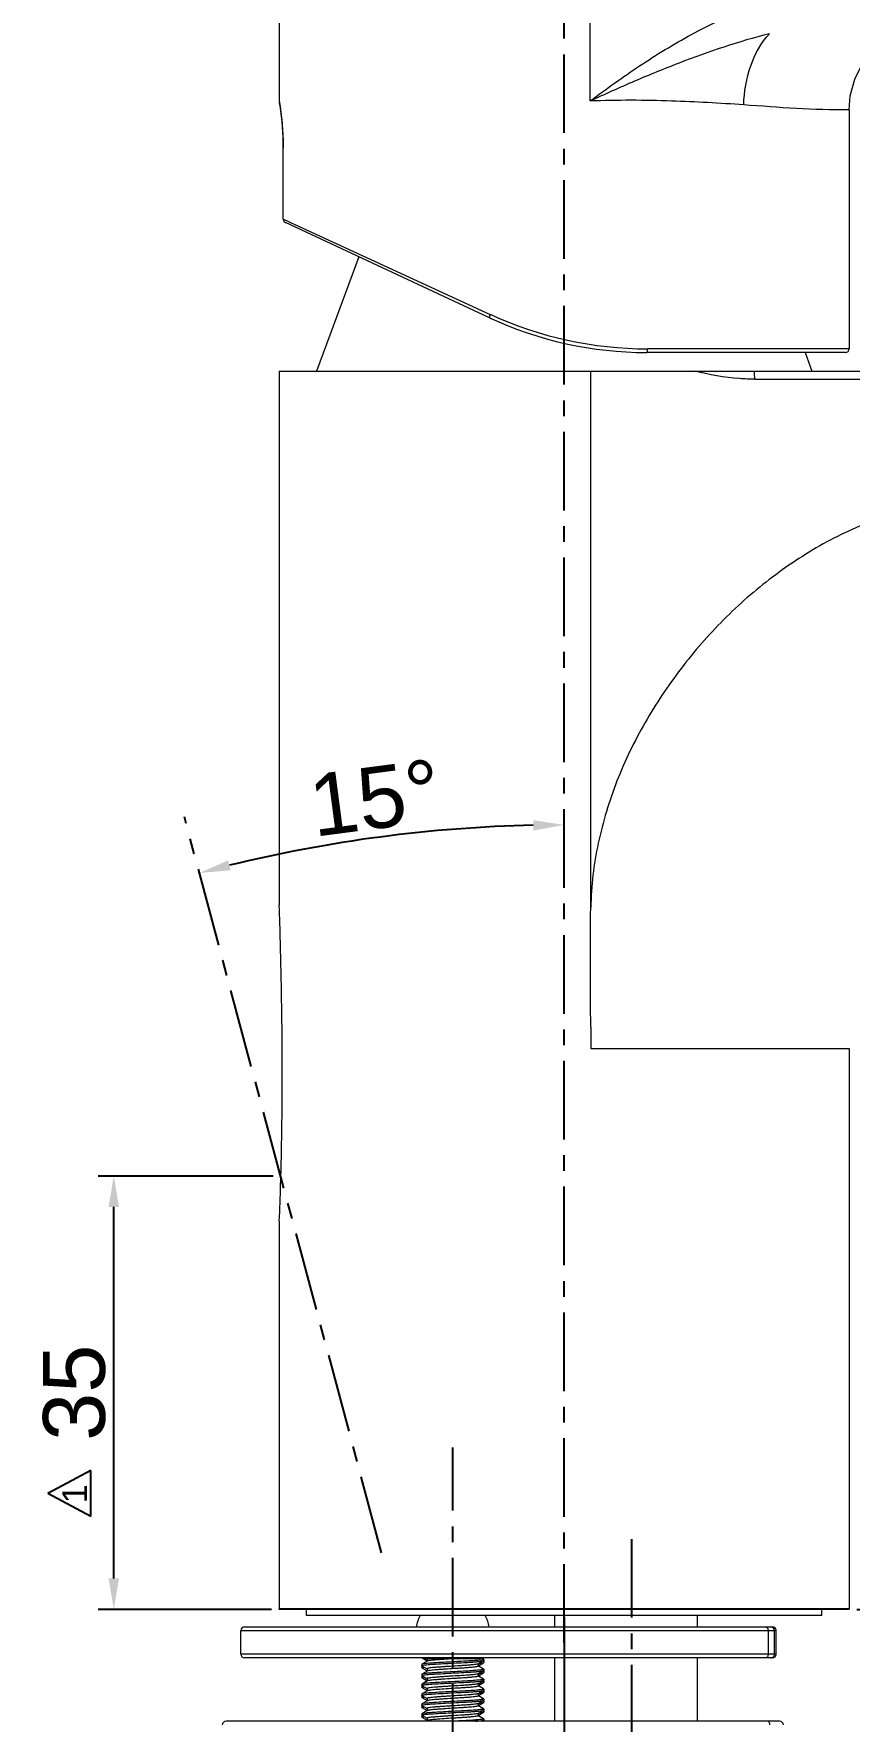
# Model space of a CAD drawing. Header units: millimetres. Extents: x 1334 to 1928, y -1757 to -1337.
# Drawn here: x 1426.1 to 1491.9, y -1619.2 to -1482.9 of the extents above; entities that cross this region are included whole.
import ezdxf

# ---------------------------------------------------------------- set-up
doc = ezdxf.new("R2010")
doc.units = ezdxf.units.MM
doc.header["$LTSCALE"] = 0.1
doc.linetypes.add('CENTERX2', pattern=[101.6, 63.5, -12.7, 12.7, -12.7])
doc.layers.get('0').update_dxf_attribs({"lineweight": 13})
doc.layers.add('CENTER', color=1, linetype='CENTERX2')
doc.layers.add('TEXT', color=2, linetype='Continuous')
doc.layers.add('DIM', color=3, linetype='Continuous', lineweight=9)
doc.styles.get("Standard").update_dxf_attribs({"font": 'arial.ttf'})
doc.dimstyles.new('ISO-25', dxfattribs={"dimtxt": 2.5, "dimasz": 2.5, "dimexe": 1.25, "dimexo": 0.625, "dimtad": 1, "dimtxsty": 'Standard', "dimcen": 2.5, "dimadec": 0, "dimazin": 0, "dimtfac": 1, "dimtmove": 0, "dimatfit": 3, "dimfxl": 0, "dimarcsym": 0})

# ---------------------------------------------------------------- blocks, each defined once
blk = doc.blocks.new('*D23')
at = {"layer": 'Defpoints', "color": 0}
for p in [(1570.52, -1534.19), (1611.73, -1534.19), (1491.92, -1610.16)]:
    blk.add_point(p, dxfattribs=at)
at = {"layer": 'DIM', "color": 0, "linetype": 'ByBlock', "lineweight": -2}
for p, q in [((1571.15, -1534.19), (1612.98, -1534.19)), ((1611.73, -1607.66), (1611.73, -1536.69)), ((1492.54, -1610.16), (1612.98, -1610.16))]:
    blk.add_line(p, q, dxfattribs=at)
at = {"layer": 'DIM', "color": 0}
for points in [[(1611.31, -1536.69), (1612.14, -1536.69), (1611.73, -1534.19)], [(1611.31, -1607.66), (1612.14, -1607.66), (1611.73, -1610.16)]]:
    blk.add_solid(points, dxfattribs=at)
at = {"layer": 'DIM', "color": 0, "insert": (1608.55, -1572.17), "char_height": 5, "attachment_point": 5, "rotation": 90}
blk.add_mtext('76', dxfattribs=at)
blk = doc.blocks.new('*D24')
at = {"layer": 'Defpoints', "color": 0}
for p in [(1530.92, -1552.83), (1468.92, -1610.16), (1530.92, -1636.73)]:
    blk.add_point(p, dxfattribs=at)
at = {"layer": 'DIM', "color": 0, "linetype": 'ByBlock', "lineweight": -2}
for p, q in [((1530.92, -1553.46), (1530.92, -1637.98)), ((1468.92, -1610.78), (1468.92, -1637.98)), ((1471.42, -1636.73), (1528.42, -1636.73))]:
    blk.add_line(p, q, dxfattribs=at)
at = {"layer": 'DIM', "color": 0}
for points in [[(1471.42, -1636.31), (1471.42, -1637.15), (1468.92, -1636.73)], [(1528.42, -1636.31), (1528.42, -1637.15), (1530.92, -1636.73)]]:
    blk.add_solid(points, dxfattribs=at)
at = {"layer": 'DIM', "color": 0, "insert": (1499.92, -1633.55), "char_height": 5, "attachment_point": 5}
blk.add_mtext('62', dxfattribs=at)
blk = doc.blocks.new('*D19')
at = {"layer": 'Defpoints', "color": 0}
for p in [(1570.52, -1534.19), (1468.92, -1610.16), (1570.52, -1655.24)]:
    blk.add_point(p, dxfattribs=at)
at = {"layer": 'DIM', "color": 0, "linetype": 'ByBlock', "lineweight": -2}
for p, q in [((1570.52, -1534.81), (1570.52, -1656.49)), ((1468.92, -1610.78), (1468.92, -1656.49)), ((1471.42, -1655.24), (1568.02, -1655.24))]:
    blk.add_line(p, q, dxfattribs=at)
at = {"layer": 'DIM', "color": 0}
for points in [[(1471.42, -1654.82), (1471.42, -1655.65), (1468.92, -1655.24)], [(1568.02, -1654.82), (1568.02, -1655.65), (1570.52, -1655.24)]]:
    blk.add_solid(points, dxfattribs=at)
at = {"layer": 'DIM', "color": 0, "insert": (1519.72, -1651.61), "char_height": 5, "attachment_point": 5}
blk.add_mtext('101,6', dxfattribs=at)
blk = doc.blocks.new('*D25')
at = {"layer": 'Defpoints', "color": 0}
for p in [(1468.92, -1610.16), (1592.31, -1610.16), (1592.31, -1675.1)]:
    blk.add_point(p, dxfattribs=at)
at = {"layer": 'DIM', "color": 0, "linetype": 'ByBlock', "lineweight": -2}
for p, q in [((1468.92, -1610.78), (1468.92, -1676.35)), ((1592.31, -1610.78), (1592.31, -1676.35)), ((1471.42, -1675.1), (1589.81, -1675.1))]:
    blk.add_line(p, q, dxfattribs=at)
at = {"layer": 'DIM', "color": 0}
for points in [[(1471.42, -1674.68), (1471.42, -1675.52), (1468.92, -1675.1)], [(1589.81, -1674.68), (1589.81, -1675.52), (1592.31, -1675.1)]]:
    blk.add_solid(points, dxfattribs=at)
at = {"layer": 'DIM', "color": 0, "insert": (1530.61, -1671.47), "char_height": 5, "attachment_point": 5}
blk.add_mtext('123,4', dxfattribs=at)
blk = doc.blocks.new('*D20')
at = {"color": 3, "linetype": 'ByBlock', "lineweight": -2}
for p, q in [((1445.42, -1575.16), (1431.31, -1575.16)), ((1432.56, -1607.66), (1432.56, -1577.66)), ((1445.3, -1610.16), (1431.31, -1610.16))]:
    blk.add_line(p, q, dxfattribs=at)
at = {"color": 3}
for points in [[(1432.14, -1577.66), (1432.98, -1577.66), (1432.56, -1575.16)], [(1432.14, -1607.66), (1432.98, -1607.66), (1432.56, -1610.16)]]:
    blk.add_solid(points, dxfattribs=at)
at = {"layer": 'Defpoints', "color": 0}
for p in [(1432.56, -1575.16), (1446.05, -1575.16), (1445.92, -1610.16)]:
    blk.add_point(p, dxfattribs=at)
at = {"color": 3, "insert": (1429.38, -1592.66), "char_height": 5, "attachment_point": 5, "rotation": 90}
blk.add_mtext('35', dxfattribs=at)
blk = doc.blocks.new('*D30')
at = {"layer": 'Defpoints', "color": 0}
for p in [(1468.92, -1474.38), (1438.26, -1546.16), (1459, -1547.25), (1454.18, -1605.58), (1468.92, -1612.85)]:
    blk.add_point(p, dxfattribs=at)
at = {"layer": 'DIM', "color": 0, "linetype": 'ByBlock', "lineweight": -2}
blk.add_arc((1468.92, -1660.59), 113.78, 91.259, 103.7411, dxfattribs=at)
at = {"layer": 'DIM', "color": 0}
for points in [[(1466.42, -1546.42), (1466.43, -1547.26), (1468.92, -1546.81)], [(1442, -1550.47), (1441.79, -1549.67), (1439.47, -1550.69)]]:
    blk.add_solid(points, dxfattribs=at)
at = {"layer": 'DIM', "color": 0, "insert": (1453.65, -1544.64), "char_height": 5, "attachment_point": 5, "rotation": 7.5}
blk.add_mtext('15°', dxfattribs=at)

msp = doc.modelspace()

# ---------------------------------------------------------------- linework, layer by layer
at = {"color": 7, "linetype": 'Continuous'}
for p, q in [((1471.019, -1488.346), (1471.019, -1479.925)), ((1445.92, -1480.863), (1445.92, -1488.358)), ((1445.92, -1488.358), (1445.925, -1488.408)), ((1445.92, -1488.358), (1445.937, -1488.455)), ((1445.925, -1488.408), (1445.941, -1488.507)), ((1445.941, -1488.507), (1445.987, -1488.802)), ((1445.987, -1488.802), (1446.053, -1489.276)), ((1491.92, -1489.069), (1491.92, -1508.358)), ((1446.241, -1497.891), (1446.241, -1492.158)), ((1446.241, -1492.158), (1446.245, -1492.158)), ((1446.245, -1497.891), (1446.245, -1492.158)), ((1446.241, -1497.891), (1446.245, -1497.891)), ((1446.245, -1497.892), (1446.434, -1497.978)), ((1462.893, -1505.848), (1446.414, -1498.163)), ((1446.434, -1497.978), (1446.885, -1498.186)), ((1446.885, -1498.186), (1447.116, -1498.292)), ((1447.116, -1498.292), (1462.941, -1505.576)), ((1452.333, -1500.924), (1448.92, -1510.158)), ((1462.942, -1505.576), (1462.99, -1505.598)), ((1491.92, -1508.358), (1475.659, -1508.358)), ((1491.62, -1508.658), (1475.571, -1508.658)), ((1488.366, -1508.658), (1488.92, -1510.158)), ((1445.92, -1510.158), (1445.92, -1553.292)), ((1445.92, -1510.158), (1497.414, -1510.158)), ((1471.057, -1553.473), (1471.057, -1510.158)), ((1484.297, -1510.815), (1494.88, -1510.814)), ((1471.057, -1563.153), (1471.056, -1564.856)), ((1471.056, -1564.856), (1489.236, -1564.856)), ((1489.236, -1564.856), (1491.92, -1564.86)), ((1491.92, -1564.86), (1491.92, -1610.111)), ((1445.92, -1578.793), (1445.92, -1610.111)), ((1445.921, -1610.158), (1445.92, -1610.111)), ((1491.92, -1610.111), (1445.92, -1610.111)), ((1491.919, -1610.158), (1445.921, -1610.158)), ((1448.12, -1610.658), (1448.12, -1610.158)), ((1489.72, -1610.658), (1448.121, -1610.658)), ((1468.17, -1611.575), (1468.17, -1610.658)), ((1479.67, -1611.575), (1479.67, -1610.658)), ((1489.72, -1610.658), (1489.72, -1610.158)), ((1491.92, -1610.158), (1491.92, -1610.111)), ((1442.818, -1613.775), (1442.818, -1611.875)), ((1442.818, -1611.875), (1486.027, -1611.875)), ((1443.118, -1611.575), (1485.727, -1611.575)), ((1485.384, -1611.875), (1485.384, -1613.775)), ((1485.89, -1613.775), (1485.89, -1611.875)), ((1486.027, -1613.775), (1486.027, -1611.875)), ((1486.027, -1613.775), (1442.818, -1613.775)), ((1485.727, -1614.075), (1443.118, -1614.075)), ((1457.431, -1614.586), (1457.42, -1614.598)), ((1457.42, -1614.598), (1457.42, -1614.698)), ((1457.43, -1614.708), (1457.42, -1614.698)), ((1457.429, -1614.748), (1457.42, -1614.758)), ((1457.42, -1614.758), (1457.42, -1614.858)), ((1457.42, -1614.858), (1457.439, -1614.844)), ((1457.429, -1614.868), (1457.42, -1614.858)), ((1457.421, -1614.698), (1457.434, -1614.684)), ((1457.439, -1614.744), (1457.429, -1614.748)), ((1457.43, -1614.709), (1457.851, -1614.953)), ((1457.533, -1614.558), (1457.431, -1614.586)), ((1457.434, -1614.684), (1457.443, -1614.681)), ((1457.463, -1614.736), (1457.439, -1614.744)), ((1457.441, -1614.075), (1457.853, -1614.314)), ((1457.443, -1614.681), (1457.533, -1614.658)), ((1457.444, -1614.842), (1457.577, -1614.814)), ((1457.866, -1614.334), (1457.476, -1614.56)), ((1457.782, -1614.526), (1457.533, -1614.558)), ((1461.804, -1614.158), (1457.621, -1614.158)), ((1457.853, -1614.158), (1457.853, -1614.348)), ((1461.976, -1614.56), (1461.957, -1614.569)), ((1461.977, -1614.561), (1462.411, -1614.309)), ((1461.987, -1614.714), (1462.412, -1614.468)), ((1461.987, -1614.748), (1461.987, -1614.561)), ((1462.41, -1614.986), (1461.987, -1614.741)), ((1462.41, -1614.186), (1462.257, -1614.097)), ((1462.397, -1614.375), (1462.264, -1614.403)), ((1462.412, -1614.348), (1462.377, -1614.328)), ((1462.42, -1614.198), (1462.379, -1614.22)), ((1462.403, -1614.372), (1462.397, -1614.375)), ((1462.421, -1614.358), (1462.403, -1614.372)), ((1462.41, -1614.186), (1462.42, -1614.198)), ((1462.411, -1614.308), (1462.42, -1614.298)), ((1462.412, -1614.348), (1462.42, -1614.358)), ((1462.412, -1614.468), (1462.42, -1614.458)), ((1462.42, -1614.198), (1462.42, -1614.298)), ((1462.42, -1614.358), (1462.42, -1614.458)), ((1468.17, -1619.191), (1468.17, -1614.075)), ((1479.67, -1619.191), (1479.67, -1614.075)), ((1457.431, -1615.386), (1457.42, -1615.398)), ((1457.42, -1615.398), (1457.42, -1615.498)), ((1457.42, -1615.498), (1457.434, -1615.484)), ((1457.43, -1615.508), (1457.42, -1615.498)), ((1457.429, -1615.548), (1457.42, -1615.558)), ((1457.42, -1615.558), (1457.42, -1615.658)), ((1457.42, -1615.658), (1457.438, -1615.644)), ((1457.429, -1615.668), (1457.42, -1615.658)), ((1457.42, -1616.198), (1457.42, -1616.298)), ((1457.431, -1616.186), (1457.421, -1616.198)), ((1457.429, -1614.868), (1457.853, -1615.114)), ((1457.439, -1615.544), (1457.429, -1615.548)), ((1457.429, -1615.668), (1457.853, -1615.914)), ((1457.43, -1615.509), (1457.851, -1615.753)), ((1457.533, -1615.358), (1457.431, -1615.386)), ((1457.533, -1616.158), (1457.431, -1616.186)), ((1457.434, -1615.484), (1457.443, -1615.481)), ((1457.463, -1615.536), (1457.439, -1615.544)), ((1457.443, -1615.481), (1457.533, -1615.458)), ((1457.444, -1615.642), (1457.577, -1615.614)), ((1457.866, -1615.134), (1457.476, -1615.36)), ((1457.866, -1615.934), (1457.476, -1616.16)), ((1457.782, -1615.326), (1457.533, -1615.358)), ((1457.782, -1616.126), (1457.533, -1616.158)), ((1457.853, -1614.948), (1457.853, -1615.148)), ((1457.853, -1615.748), (1457.853, -1615.948)), ((1457.871, -1615.131), (1457.866, -1615.134)), ((1457.876, -1615.929), (1457.866, -1615.934)), ((1461.976, -1615.36), (1461.955, -1615.369)), ((1461.977, -1616.161), (1461.967, -1616.165)), ((1461.977, -1615.361), (1462.411, -1615.109)), ((1461.977, -1616.161), (1462.411, -1615.909)), ((1461.987, -1615.514), (1462.412, -1615.268)), ((1461.987, -1615.548), (1461.987, -1615.361)), ((1462.41, -1615.786), (1461.987, -1615.541)), ((1461.987, -1616.314), (1462.412, -1616.068)), ((1461.987, -1616.348), (1461.987, -1616.161)), ((1462.397, -1615.175), (1462.264, -1615.203)), ((1462.397, -1615.975), (1462.264, -1616.003)), ((1462.412, -1615.148), (1462.377, -1615.128)), ((1462.412, -1615.948), (1462.377, -1615.928)), ((1462.42, -1614.998), (1462.379, -1615.02)), ((1462.403, -1615.172), (1462.397, -1615.175)), ((1462.403, -1615.972), (1462.397, -1615.975)), ((1462.421, -1615.158), (1462.403, -1615.172)), ((1462.421, -1615.958), (1462.403, -1615.972)), ((1462.41, -1614.986), (1462.42, -1614.998)), ((1462.41, -1615.786), (1462.42, -1615.798)), ((1462.411, -1615.108), (1462.42, -1615.098)), ((1462.411, -1615.908), (1462.42, -1615.898)), ((1462.412, -1615.148), (1462.42, -1615.158)), ((1462.412, -1615.268), (1462.42, -1615.258)), ((1462.412, -1615.948), (1462.42, -1615.958)), ((1462.412, -1616.068), (1462.42, -1616.058)), ((1462.42, -1614.998), (1462.42, -1615.098)), ((1462.42, -1615.158), (1462.42, -1615.258)), ((1462.42, -1615.798), (1462.42, -1615.898)), ((1462.42, -1615.958), (1462.42, -1616.058)), ((1457.42, -1616.298), (1457.435, -1616.284)), ((1457.43, -1616.308), (1457.42, -1616.298)), ((1457.429, -1616.348), (1457.42, -1616.358)), ((1457.42, -1616.358), (1457.42, -1616.458)), ((1457.42, -1616.458), (1457.438, -1616.444)), ((1457.429, -1616.468), (1457.42, -1616.458)), ((1457.431, -1616.986), (1457.42, -1616.998)), ((1457.42, -1616.998), (1457.42, -1617.098)), ((1457.42, -1617.098), (1457.435, -1617.084)), ((1457.43, -1617.108), (1457.42, -1617.098)), ((1457.429, -1617.148), (1457.42, -1617.158)), ((1457.42, -1617.158), (1457.42, -1617.258)), ((1457.42, -1617.258), (1457.438, -1617.244)), ((1457.429, -1617.268), (1457.42, -1617.258)), ((1457.44, -1616.344), (1457.429, -1616.348)), ((1457.429, -1616.468), (1457.853, -1616.714)), ((1457.439, -1617.144), (1457.429, -1617.148)), ((1457.429, -1617.268), (1457.853, -1617.514)), ((1457.43, -1616.309), (1457.851, -1616.553)), ((1457.43, -1617.109), (1457.851, -1617.353)), ((1457.533, -1616.958), (1457.431, -1616.986)), ((1457.435, -1616.284), (1457.443, -1616.281)), ((1457.435, -1617.084), (1457.443, -1617.081)), ((1457.463, -1616.336), (1457.44, -1616.344)), ((1457.463, -1617.136), (1457.439, -1617.144)), ((1457.443, -1616.281), (1457.533, -1616.258)), ((1457.443, -1617.081), (1457.533, -1617.058)), ((1457.444, -1616.442), (1457.577, -1616.414)), ((1457.444, -1617.242), (1457.577, -1617.214)), ((1457.866, -1616.734), (1457.476, -1616.96)), ((1457.866, -1617.534), (1457.476, -1617.76)), ((1457.782, -1616.926), (1457.533, -1616.958)), ((1457.853, -1616.548), (1457.853, -1616.748)), ((1457.853, -1617.348), (1457.853, -1617.548)), ((1457.895, -1616.722), (1457.866, -1616.734)), ((1457.872, -1617.53), (1457.866, -1617.534)), ((1461.976, -1616.96), (1461.952, -1616.971)), ((1461.977, -1616.961), (1462.411, -1616.709)), ((1461.977, -1617.761), (1462.411, -1617.509)), ((1462.41, -1616.586), (1461.987, -1616.341)), ((1461.987, -1617.114), (1462.412, -1616.868)), ((1461.987, -1617.148), (1461.987, -1616.961)), ((1462.41, -1617.386), (1461.987, -1617.141)), ((1462.397, -1616.775), (1462.264, -1616.803)), ((1462.397, -1617.575), (1462.264, -1617.603)), ((1462.412, -1616.748), (1462.377, -1616.728)), ((1462.412, -1617.548), (1462.377, -1617.528)), ((1462.42, -1616.598), (1462.379, -1616.62)), ((1462.42, -1617.398), (1462.379, -1617.42)), ((1462.403, -1616.772), (1462.397, -1616.775)), ((1462.403, -1617.572), (1462.397, -1617.575)), ((1462.42, -1616.758), (1462.403, -1616.772)), ((1462.421, -1617.558), (1462.403, -1617.572)), ((1462.41, -1616.586), (1462.42, -1616.598)), ((1462.41, -1617.386), (1462.42, -1617.398)), ((1462.411, -1616.708), (1462.42, -1616.698)), ((1462.411, -1617.508), (1462.42, -1617.498)), ((1462.412, -1616.748), (1462.42, -1616.758)), ((1462.412, -1616.868), (1462.42, -1616.858)), ((1462.412, -1617.548), (1462.42, -1617.558)), ((1462.42, -1616.598), (1462.42, -1616.698)), ((1462.42, -1616.758), (1462.42, -1616.858)), ((1462.42, -1617.398), (1462.42, -1617.498)), ((1462.42, -1617.558), (1462.42, -1617.658)), ((1457.42, -1617.798), (1457.42, -1617.898)), ((1457.42, -1617.898), (1457.435, -1617.884)), ((1457.43, -1617.908), (1457.42, -1617.898)), ((1457.429, -1617.948), (1457.42, -1617.958)), ((1457.42, -1617.958), (1457.42, -1618.058)), ((1457.42, -1618.058), (1457.438, -1618.044)), ((1457.429, -1618.068), (1457.42, -1618.058)), ((1457.42, -1618.598), (1457.42, -1618.698)), ((1457.42, -1618.698), (1457.435, -1618.684)), ((1457.43, -1618.708), (1457.42, -1618.698)), ((1457.429, -1618.748), (1457.42, -1618.758)), ((1457.42, -1618.758), (1457.42, -1618.858)), ((1457.42, -1618.858), (1457.438, -1618.844)), ((1457.429, -1618.868), (1457.42, -1618.858)), ((1457.431, -1617.786), (1457.421, -1617.798)), ((1457.431, -1618.586), (1457.421, -1618.598)), ((1457.439, -1617.944), (1457.429, -1617.948)), ((1457.429, -1618.068), (1457.853, -1618.314)), ((1457.44, -1618.744), (1457.429, -1618.748)), ((1457.429, -1618.868), (1457.853, -1619.114)), ((1457.43, -1617.909), (1457.851, -1618.153)), ((1457.43, -1618.709), (1457.851, -1618.953)), ((1457.533, -1617.758), (1457.431, -1617.786)), ((1457.533, -1618.558), (1457.431, -1618.586)), ((1457.435, -1617.884), (1457.443, -1617.881)), ((1457.435, -1618.684), (1457.443, -1618.681)), ((1457.463, -1617.936), (1457.439, -1617.944)), ((1457.463, -1618.736), (1457.44, -1618.744)), ((1457.443, -1617.881), (1457.533, -1617.858)), ((1457.443, -1618.681), (1457.533, -1618.658)), ((1457.444, -1618.042), (1457.577, -1618.014)), ((1457.444, -1618.842), (1457.577, -1618.814)), ((1457.866, -1618.334), (1457.476, -1618.56)), ((1457.782, -1617.726), (1457.533, -1617.758)), ((1457.782, -1618.526), (1457.533, -1618.558)), ((1457.853, -1618.148), (1457.853, -1618.348)), ((1457.853, -1618.948), (1457.853, -1619.148)), ((1457.879, -1618.327), (1457.866, -1618.334)), ((1461.976, -1617.76), (1461.956, -1617.768)), ((1461.977, -1618.561), (1461.968, -1618.565)), ((1461.977, -1618.561), (1462.411, -1618.309)), ((1461.987, -1617.914), (1462.412, -1617.668)), ((1461.987, -1617.948), (1461.987, -1617.761)), ((1462.41, -1618.186), (1461.987, -1617.941)), ((1461.987, -1618.714), (1462.412, -1618.468)), ((1461.987, -1618.748), (1461.987, -1618.561)), ((1462.41, -1618.986), (1461.987, -1618.741)), ((1462.397, -1618.375), (1462.264, -1618.403)), ((1462.412, -1618.348), (1462.377, -1618.328)), ((1462.403, -1618.372), (1462.397, -1618.375)), ((1462.42, -1618.358), (1462.403, -1618.372)), ((1462.41, -1618.186), (1462.42, -1618.198)), ((1462.411, -1618.308), (1462.42, -1618.298)), ((1462.412, -1617.668), (1462.42, -1617.658)), ((1462.412, -1618.348), (1462.42, -1618.358)), ((1462.412, -1618.468), (1462.42, -1618.458)), ((1462.42, -1618.198), (1462.42, -1618.298)), ((1462.42, -1618.358), (1462.42, -1618.458)), ((1486.31, -1619.191), (1441.621, -1619.191)), ((1457.853, -1619.141), (1457.767, -1619.191)), ((1457.866, -1619.134), (1457.853, -1619.141)), ((1457.901, -1619.12), (1457.866, -1619.134)), ((1462.269, -1619.191), (1462.411, -1619.109)), ((1462.397, -1619.175), (1462.334, -1619.191)), ((1462.412, -1619.148), (1462.377, -1619.128)), ((1462.42, -1618.998), (1462.379, -1619.02)), ((1462.403, -1619.172), (1462.397, -1619.175)), ((1462.42, -1619.158), (1462.403, -1619.172)), ((1462.41, -1618.986), (1462.42, -1618.998)), ((1462.411, -1619.108), (1462.42, -1619.098)), ((1462.412, -1619.148), (1462.42, -1619.158)), ((1462.42, -1618.998), (1462.42, -1619.098)), ((1462.42, -1619.158), (1462.42, -1619.191))]:
    msp.add_line(p, q, dxfattribs=at)
for points in [[(1491.92, -1489.069), (1492.015, -1487.927), (1492.374, -1486.589), (1493.007, -1485.326), (1493.879, -1484.212), (1494.944, -1483.31), (1496.123, -1482.652), (1497.343, -1482.249), (1498.346, -1482.092)], [(1446.053, -1489.275), (1446.126, -1489.907), (1446.143, -1490.1)], [(1446.126, -1489.906), (1446.19, -1490.665), (1446.231, -1491.505), (1446.241, -1492.158)]]:
    msp.add_lwpolyline(points, dxfattribs=at)
for centre, radius, start, end in [((1422.998, -1492.253), 23.251, 8.69789, 9.40208), ((1423.502, -1492.189), 22.743, 0.07657, 8.7304), ((1446.541, -1497.891), 0.3, 179.40807, 245), ((1475.653, -1477.932), 30.427, 245.40582, 270.01095), ((1475.571, -1478.658), 30, 245, 270), ((1491.62, -1508.358), 0.3, 270, 0), ((1460.128, -1612.158), 3.207, 151.99243, 169.49037), ((1459.713, -1612.158), 3.207, 10.50963, 27.95769), ((1443.118, -1611.875), 0.3, 90, 180), ((1485.59, -1611.875), 0.3, 359.99979, 89.99979), ((1485.727, -1611.875), 0.3, 0, 90), ((1443.118, -1613.775), 0.3, 180, 270), ((1457.493, -1614.98), 0.147, 109.59518, 111.96508), ((1460.128, -1612.158), 3.207, 216.74256, 218.58009), ((1457.957, -1617.331), 2.545, 98.08563, 98.58825), ((1458.582, -1622.54), 8.054, 95.08294, 95.70275), ((1461.886, -1611.896), 2.535, 278.25025, 278.57451), ((1459.713, -1612.158), 3.207, 322.60867, 323.25777), ((1485.59, -1613.775), 0.3, 270.00021, 0.00021), ((1485.727, -1613.775), 0.3, 270, 0), ((1457.492, -1615.774), 0.141, 109.80071, 112.25414), ((1457.968, -1618.213), 2.629, 98.07123, 98.55869), ((1458.579, -1623.327), 8.041, 95.06912, 95.69022), ((1458.578, -1624.103), 8.016, 95.07353, 95.696), ((1461.885, -1612.689), 2.542, 278.23754, 278.56149), ((1461.895, -1613.58), 2.451, 278.30571, 278.6396), ((1457.491, -1616.574), 0.14, 109.71637, 112.17926), ((1457.493, -1617.379), 0.145, 109.66416, 112.05), ((1457.968, -1619.011), 2.626, 98.07731, 98.5649), ((1457.967, -1619.8), 2.616, 98.08008, 98.56923), ((1458.579, -1624.903), 8.016, 95.08197, 95.70478), ((1461.887, -1614.302), 2.529, 278.2496, 278.57463), ((1457.493, -1618.179), 0.145, 109.73951, 112.1228), ((1457.492, -1618.975), 0.142, 109.81107, 112.24492), ((1457.966, -1620.595), 2.611, 98.08089, 98.57069), ((1457.966, -1621.392), 2.607, 98.08501, 98.57515), ((1458.582, -1625.748), 8.062, 95.07444, 95.69455), ((1458.579, -1626.517), 8.03, 95.07421, 95.69554), ((1461.886, -1615.092), 2.539, 278.23669, 278.56105), ((1461.89, -1615.932), 2.499, 278.27348, 278.60177), ((1441.621, -1619.491), 0.3, 90, 180), ((1486.31, -1619.491), 0.3, 0, 90)]:
    msp.add_arc(centre, radius, start, end, dxfattribs=at)
for points, knots in [([(1471.019, -1488.346), (1472.317, -1487.361), (1474.972, -1485.462), (1480.513, -1482.057), (1485.093, -1480.137), (1488.268, -1479.451)], [0, 0, 0, 0, 0.2504671, 0.5008803, 1, 1, 1, 1]), ([(1485.489, -1482.916), (1483.009, -1483.536), (1479.352, -1484.789), (1474.573, -1486.726), (1472.205, -1487.801), (1471.019, -1488.346)], [0, 0, 0, 0, 0.4958091, 0.7469732, 1, 1, 1, 1]), ([(1483.406, -1488.661), (1483.441, -1487.595), (1483.797, -1485.531), (1484.804, -1483.646), (1485.489, -1482.916)], [0, 0, 0, 0, 0.5159111, 1, 1, 1, 1]), ([(1483.406, -1488.661), (1481.469, -1488.524), (1477.344, -1488.284), (1473.208, -1488.268), (1471.019, -1488.346)], [0, 0, 0, 0, 0.4698764, 1, 1, 1, 1]), ([(1462.942, -1505.576), (1462.916, -1505.634), (1462.888, -1505.717), (1462.873, -1505.808), (1462.883, -1505.843), (1462.893, -1505.848)], [0, 0, 0, 0, 0.6733125, 0.8922461, 1, 1, 1, 1]), ([(1475.571, -1508.658), (1475.584, -1508.658), (1475.616, -1508.629), (1475.649, -1508.527), (1475.659, -1508.43), (1475.659, -1508.358)], [0, 0, 0, 0, 0.1186275, 0.3433939, 1, 1, 1, 1]), ([(1484.297, -1510.815), (1483.886, -1510.815), (1482.249, -1510.747), (1480.629, -1510.452), (1479.44, -1510.158)], [0, 0, 0, 0, 0.2514935, 1, 1, 1, 1]), ([(1484.297, -1510.815), (1484.297, -1510.684), (1484.29, -1510.466), (1484.279, -1510.245), (1484.26, -1510.158)], [0, 0, 0, 0, 0.5947981, 1, 1, 1, 1]), ([(1494.88, -1521.816), (1494.06, -1522.111), (1492.45, -1522.783), (1490.095, -1523.924), (1487.849, -1525.268), (1484.997, -1527.279), (1481.703, -1530.158), (1478.262, -1534.118), (1475.337, -1538.476), (1473.434, -1542.422), (1472.29, -1545.725), (1471.633, -1548.265), (1471.192, -1550.853), (1471.089, -1552.6), (1471.057, -1553.473)], [0, 0, 0, 0, 0.0624238, 0.1248552, 0.1873046, 0.2497675, 0.3746623, 0.4996215, 0.6246286, 0.7496642, 0.8122393, 0.8748214, 0.937411, 1, 1, 1, 1]), ([(1445.92, -1578.793), (1446.004, -1576.847), (1446.132, -1572.621), (1446.18, -1566.116), (1446.1, -1559.561), (1445.985, -1555.289), (1445.92, -1553.292)], [0, 0, 0, 0, 0.2289862, 0.4972606, 0.7650766, 1, 1, 1, 1]), ([(1485.183, -1611.575), (1485.21, -1611.575), (1485.268, -1611.594), (1485.333, -1611.664), (1485.374, -1611.762), (1485.384, -1611.836), (1485.384, -1611.875)], [0, 0, 0, 0, 0.2030881, 0.4363177, 0.7064933, 1, 1, 1, 1]), ([(1457.533, -1614.658), (1457.589, -1614.648), (1457.721, -1614.631), (1458.058, -1614.6), (1458.604, -1614.569), (1459.363, -1614.525), (1460.185, -1614.481), (1460.866, -1614.449), (1461.368, -1614.42), (1461.695, -1614.397), (1461.969, -1614.375), (1462.178, -1614.353), (1462.31, -1614.335), (1462.38, -1614.321), (1462.403, -1614.313), (1462.411, -1614.309)], [0, 0, 0, 0, 0.034456, 0.081969, 0.2069817, 0.3700215, 0.5476992, 0.7118802, 0.7877929, 0.8559168, 0.9128564, 0.956287, 0.985115, 0.994223, 1, 1, 1, 1]), ([(1461.957, -1614.569), (1461.925, -1614.581), (1461.835, -1614.597), (1461.67, -1614.619), (1461.445, -1614.642), (1461.168, -1614.665), (1460.847, -1614.688), (1460.368, -1614.72), (1459.87, -1614.75), (1459.372, -1614.781), (1459.019, -1614.804), (1458.696, -1614.827), (1458.415, -1614.85), (1458.185, -1614.873), (1458.016, -1614.894), (1457.913, -1614.915), (1457.867, -1614.93), (1457.854, -1614.942), (1457.854, -1614.947)], [0, 0, 0, 0, 0.0250023, 0.065765, 0.1210696, 0.1892915, 0.267917, 0.354266, 0.5384501, 0.6298827, 0.7167041, 0.7960365, 0.8650406, 0.9213725, 0.9633529, 0.989469, 0.9964557, 1, 1, 1, 1]), ([(1459.721, -1614.158), (1459.492, -1614.173), (1459.162, -1614.195), (1458.746, -1614.225), (1458.483, -1614.244), (1458.26, -1614.263), (1458.081, -1614.284), (1457.955, -1614.306), (1457.887, -1614.322), (1457.866, -1614.334)], [0, 0, 0, 0, 0.368821, 0.5313377, 0.6716946, 0.7920804, 0.8904552, 0.9607602, 1, 1, 1, 1]), ([(1462.379, -1614.22), (1462.35, -1614.228), (1462.273, -1614.24), (1462.132, -1614.258), (1461.94, -1614.277), (1461.598, -1614.305), (1461.097, -1614.337), (1460.432, -1614.369), (1459.722, -1614.406), (1459.023, -1614.444), (1458.406, -1614.48), (1458.032, -1614.504), (1457.869, -1614.518)], [0, 0, 0, 0, 0.0200145, 0.0515145, 0.0944544, 0.1479371, 0.2791157, 0.4273979, 0.5896676, 0.751355, 0.8915246, 1, 1, 1, 1]), ([(1461.987, -1614.748), (1461.987, -1614.753), (1461.974, -1614.764), (1461.929, -1614.778), (1461.826, -1614.798), (1461.654, -1614.82), (1461.416, -1614.845), (1461.126, -1614.869), (1460.798, -1614.893), (1460.442, -1614.914), (1459.938, -1614.944), (1459.431, -1614.977), (1458.944, -1615.01), (1458.627, -1615.033), (1458.358, -1615.054), (1458.14, -1615.076), (1457.983, -1615.1), (1457.899, -1615.117), (1457.871, -1615.131)], [0, 0, 0, 0, 0.0035753, 0.0104119, 0.0358159, 0.078129, 0.1365533, 0.2083117, 0.2893217, 0.3747736, 0.4659986, 0.6550348, 0.7426482, 0.8196643, 0.8844858, 0.9383649, 0.9776639, 1, 1, 1, 1]), ([(1462.261, -1614.106), (1462.259, -1614.11), (1462.245, -1614.114), (1462.221, -1614.12), (1462.182, -1614.126), (1462.105, -1614.135), (1461.978, -1614.146), (1461.867, -1614.154), (1461.804, -1614.158)], [0, 0, 0, 0, 0.0292414, 0.0852447, 0.1691489, 0.2810638, 0.588157, 1, 1, 1, 1]), ([(1462.041, -1614.53), (1462.089, -1614.525), (1462.174, -1614.515), (1462.284, -1614.501), (1462.36, -1614.486), (1462.399, -1614.475), (1462.412, -1614.468)], [0, 0, 0, 0, 0.3839946, 0.6798285, 0.8849477, 1, 1, 1, 1]), ([(1485.384, -1613.775), (1485.384, -1613.814), (1485.374, -1613.888), (1485.333, -1613.986), (1485.268, -1614.056), (1485.21, -1614.075), (1485.183, -1614.075)], [0, 0, 0, 0, 0.2935067, 0.5636823, 0.7969119, 1, 1, 1, 1]), ([(1457.533, -1615.458), (1457.589, -1615.448), (1457.721, -1615.432), (1458.058, -1615.4), (1458.604, -1615.369), (1459.363, -1615.325), (1460.185, -1615.281), (1460.866, -1615.249), (1461.368, -1615.22), (1461.695, -1615.197), (1461.969, -1615.175), (1462.178, -1615.153), (1462.31, -1615.135), (1462.38, -1615.121), (1462.403, -1615.113), (1462.411, -1615.109)], [0, 0, 0, 0, 0.0344335, 0.0819665, 0.2070233, 0.3700146, 0.5476906, 0.7119089, 0.7878125, 0.8559119, 0.9128508, 0.9562962, 0.9851325, 0.9942091, 1, 1, 1, 1]), ([(1457.533, -1616.258), (1457.589, -1616.248), (1457.721, -1616.232), (1458.058, -1616.2), (1458.604, -1616.169), (1459.363, -1616.125), (1460.185, -1616.081), (1460.866, -1616.049), (1461.368, -1616.02), (1461.694, -1615.997), (1461.968, -1615.975), (1462.178, -1615.953), (1462.31, -1615.935), (1462.38, -1615.921), (1462.403, -1615.913), (1462.411, -1615.909)], [0, 0, 0, 0, 0.0344359, 0.081987, 0.2070085, 0.3699901, 0.5476687, 0.7119135, 0.7877558, 0.855853, 0.9127856, 0.9562491, 0.985067, 0.99415, 1, 1, 1, 1]), ([(1461.955, -1615.369), (1461.922, -1615.38), (1461.831, -1615.397), (1461.665, -1615.42), (1461.438, -1615.443), (1461.042, -1615.476), (1460.469, -1615.512), (1459.864, -1615.549), (1459.367, -1615.582), (1459.014, -1615.605), (1458.693, -1615.627), (1458.413, -1615.649), (1458.185, -1615.671), (1458.03, -1615.692), (1457.939, -1615.71), (1457.894, -1615.722), (1457.867, -1615.732), (1457.853, -1615.743), (1457.854, -1615.748)], [0, 0, 0, 0, 0.0252967, 0.0665695, 0.1222662, 0.1905257, 0.3555925, 0.5394998, 0.6308355, 0.7174801, 0.7964713, 0.8652823, 0.9214642, 0.9631807, 0.978276, 0.9893836, 0.996475, 1, 1, 1, 1]), ([(1461.967, -1616.165), (1461.939, -1616.177), (1461.856, -1616.193), (1461.699, -1616.215), (1461.48, -1616.238), (1461.207, -1616.262), (1460.888, -1616.286), (1460.407, -1616.317), (1459.905, -1616.346), (1459.401, -1616.378), (1459.042, -1616.403), (1458.713, -1616.427), (1458.427, -1616.449), (1458.192, -1616.471), (1458.02, -1616.493), (1457.914, -1616.514), (1457.867, -1616.531), (1457.854, -1616.542), (1457.854, -1616.547)], [0, 0, 0, 0, 0.0222914, 0.060788, 0.1146213, 0.1817487, 0.2597486, 0.3460741, 0.5312769, 0.6237271, 0.7118071, 0.7923222, 0.8623961, 0.919806, 0.9624605, 0.9890228, 0.9962649, 1, 1, 1, 1]), ([(1462.379, -1615.02), (1462.35, -1615.028), (1462.273, -1615.04), (1462.052, -1615.068), (1461.663, -1615.1), (1461.097, -1615.137), (1460.432, -1615.169), (1459.721, -1615.206), (1459.023, -1615.244), (1458.406, -1615.28), (1458.032, -1615.304), (1457.869, -1615.318)], [0, 0, 0, 0, 0.0200717, 0.0515615, 0.1479889, 0.2791859, 0.4274638, 0.5897062, 0.7513898, 0.8915595, 1, 1, 1, 1]), ([(1462.379, -1615.82), (1462.35, -1615.828), (1462.273, -1615.84), (1462.132, -1615.858), (1461.94, -1615.877), (1461.598, -1615.905), (1461.097, -1615.937), (1460.432, -1615.969), (1459.721, -1616.006), (1459.023, -1616.044), (1458.406, -1616.08), (1458.032, -1616.104), (1457.869, -1616.118)], [0, 0, 0, 0, 0.0200412, 0.0515583, 0.0944944, 0.1479686, 0.2792466, 0.4275553, 0.5897162, 0.7514203, 0.8915273, 1, 1, 1, 1]), ([(1461.987, -1615.548), (1461.987, -1615.553), (1461.975, -1615.564), (1461.93, -1615.578), (1461.828, -1615.597), (1461.658, -1615.62), (1461.423, -1615.644), (1461.136, -1615.668), (1460.81, -1615.692), (1460.458, -1615.713), (1459.957, -1615.743), (1459.453, -1615.775), (1458.966, -1615.809), (1458.649, -1615.832), (1458.377, -1615.852), (1458.156, -1615.874), (1457.995, -1615.898), (1457.906, -1615.916), (1457.876, -1615.929)], [0, 0, 0, 0, 0.0034627, 0.010141, 0.0354069, 0.0772617, 0.1350542, 0.2062402, 0.2866035, 0.3716221, 0.4619801, 0.6503401, 0.7381427, 0.8155529, 0.8810143, 0.9355687, 0.976124, 1, 1, 1, 1]), ([(1462.041, -1615.33), (1462.089, -1615.325), (1462.174, -1615.315), (1462.284, -1615.301), (1462.36, -1615.286), (1462.399, -1615.275), (1462.412, -1615.268)], [0, 0, 0, 0, 0.3839479, 0.6797901, 0.8849693, 1, 1, 1, 1]), ([(1462.041, -1616.13), (1462.089, -1616.125), (1462.174, -1616.115), (1462.284, -1616.101), (1462.36, -1616.086), (1462.399, -1616.075), (1462.412, -1616.068)], [0, 0, 0, 0, 0.3838438, 0.6797959, 0.8849775, 1, 1, 1, 1]), ([(1462.42, -1615.798), (1462.42, -1615.803), (1462.404, -1615.814), (1462.39, -1615.818), (1462.379, -1615.82)], [0, 0, 0, 0, 0.3222651, 1, 1, 1, 1]), ([(1457.533, -1617.058), (1457.589, -1617.048), (1457.721, -1617.032), (1458.058, -1617), (1458.604, -1616.969), (1459.363, -1616.925), (1460.185, -1616.881), (1460.866, -1616.849), (1461.368, -1616.82), (1461.694, -1616.797), (1461.968, -1616.775), (1462.178, -1616.753), (1462.31, -1616.736), (1462.38, -1616.721), (1462.403, -1616.713), (1462.411, -1616.709)], [0, 0, 0, 0, 0.0344511, 0.0819973, 0.2070012, 0.3699907, 0.5476875, 0.7119034, 0.7877663, 0.8558604, 0.9127773, 0.956253, 0.9850477, 0.9941612, 1, 1, 1, 1]), ([(1457.533, -1617.858), (1457.665, -1617.835), (1458.002, -1617.805), (1458.604, -1617.768), (1459.363, -1617.725), (1460.185, -1617.681), (1460.866, -1617.649), (1461.368, -1617.62), (1461.695, -1617.597), (1461.969, -1617.575), (1462.178, -1617.553), (1462.31, -1617.535), (1462.38, -1617.521), (1462.403, -1617.513), (1462.411, -1617.509)], [0, 0, 0, 0, 0.0819669, 0.2069857, 0.369986, 0.5476856, 0.7118957, 0.7878017, 0.8558795, 0.9128003, 0.95627, 0.9850762, 0.9941927, 1, 1, 1, 1]), ([(1461.952, -1616.971), (1461.918, -1616.982), (1461.826, -1616.998), (1461.658, -1617.021), (1461.43, -1617.043), (1461.033, -1617.076), (1460.46, -1617.114), (1459.857, -1617.151), (1459.361, -1617.181), (1459.009, -1617.204), (1458.689, -1617.227), (1458.41, -1617.25), (1458.182, -1617.273), (1458.015, -1617.295), (1457.912, -1617.315), (1457.867, -1617.331), (1457.854, -1617.342), (1457.854, -1617.347)], [0, 0, 0, 0, 0.0260278, 0.0676411, 0.1235821, 0.1922196, 0.3574175, 0.541159, 0.6322037, 0.7185678, 0.7974247, 0.8659881, 0.9219269, 0.9636048, 0.98955, 0.9964852, 1, 1, 1, 1]), ([(1462.379, -1616.62), (1462.35, -1616.628), (1462.273, -1616.64), (1462.132, -1616.658), (1461.94, -1616.677), (1461.598, -1616.705), (1461.097, -1616.737), (1460.432, -1616.769), (1459.722, -1616.806), (1459.023, -1616.844), (1458.406, -1616.88), (1458.032, -1616.904), (1457.869, -1616.918)], [0, 0, 0, 0, 0.0200007, 0.051503, 0.0944426, 0.1479195, 0.2791126, 0.4274183, 0.5897073, 0.7513411, 0.8915054, 1, 1, 1, 1]), ([(1462.379, -1617.42), (1462.35, -1617.428), (1462.273, -1617.44), (1462.052, -1617.468), (1461.663, -1617.5), (1461.097, -1617.537), (1460.432, -1617.569), (1459.721, -1617.606), (1459.023, -1617.644), (1458.406, -1617.68), (1458.032, -1617.704), (1457.869, -1617.718)], [0, 0, 0, 0, 0.0200581, 0.0515513, 0.147987, 0.2791858, 0.4274694, 0.5897497, 0.7514285, 0.8916288, 1, 1, 1, 1]), ([(1461.987, -1617.148), (1461.987, -1617.153), (1461.974, -1617.164), (1461.929, -1617.178), (1461.826, -1617.198), (1461.655, -1617.22), (1461.418, -1617.245), (1461.128, -1617.269), (1460.801, -1617.293), (1460.446, -1617.313), (1459.943, -1617.344), (1459.437, -1617.376), (1458.949, -1617.41), (1458.633, -1617.433), (1458.363, -1617.454), (1458.145, -1617.475), (1457.986, -1617.5), (1457.901, -1617.517), (1457.872, -1617.53)], [0, 0, 0, 0, 0.0035718, 0.0103978, 0.0357272, 0.0779139, 0.1361946, 0.2077848, 0.2886176, 0.3739461, 0.4649748, 0.6538203, 0.7414647, 0.8186116, 0.8835479, 0.9376332, 0.9772673, 1, 1, 1, 1]), ([(1461.987, -1616.348), (1461.987, -1616.353), (1461.975, -1616.364), (1461.932, -1616.378), (1461.833, -1616.396), (1461.669, -1616.418), (1461.441, -1616.442), (1461.162, -1616.466), (1460.845, -1616.49), (1460.501, -1616.51), (1460.01, -1616.539), (1459.405, -1616.578), (1458.83, -1616.618), (1458.432, -1616.648), (1458.204, -1616.669), (1458.029, -1616.692), (1457.932, -1616.71), (1457.895, -1616.722)], [0, 0, 0, 0, 0.0034823, 0.0101248, 0.0344935, 0.0751634, 0.1313715, 0.2007731, 0.2794857, 0.3631038, 0.4515604, 0.6377437, 0.8046232, 0.8716327, 0.9282018, 0.9719704, 1, 1, 1, 1]), ([(1462.041, -1616.93), (1462.089, -1616.925), (1462.174, -1616.915), (1462.284, -1616.901), (1462.36, -1616.886), (1462.399, -1616.875), (1462.412, -1616.868)], [0, 0, 0, 0, 0.3836771, 0.6799073, 0.8850881, 1, 1, 1, 1]), ([(1457.533, -1618.658), (1457.665, -1618.635), (1458.002, -1618.605), (1458.604, -1618.568), (1459.363, -1618.525), (1460.185, -1618.481), (1460.866, -1618.449), (1461.368, -1618.42), (1461.695, -1618.397), (1461.969, -1618.375), (1462.178, -1618.353), (1462.31, -1618.335), (1462.38, -1618.321), (1462.403, -1618.313), (1462.411, -1618.309)], [0, 0, 0, 0, 0.0819548, 0.2069958, 0.3699813, 0.5476729, 0.7119069, 0.787807, 0.8558763, 0.9128177, 0.9562712, 0.9850995, 0.994187, 1, 1, 1, 1]), ([(1461.956, -1617.768), (1461.924, -1617.78), (1461.834, -1617.796), (1461.669, -1617.819), (1461.443, -1617.843), (1461.166, -1617.866), (1460.846, -1617.888), (1460.366, -1617.918), (1459.869, -1617.949), (1459.371, -1617.982), (1459.017, -1618.005), (1458.695, -1618.027), (1458.414, -1618.049), (1458.185, -1618.071), (1458.031, -1618.092), (1457.939, -1618.11), (1457.894, -1618.122), (1457.867, -1618.132), (1457.853, -1618.143), (1457.854, -1618.148)], [0, 0, 0, 0, 0.0249423, 0.0659244, 0.1214269, 0.1895444, 0.2681732, 0.3545314, 0.5385754, 0.6300427, 0.7168502, 0.7959935, 0.8649452, 0.9212665, 0.9630722, 0.9781978, 0.9893324, 0.9964527, 1, 1, 1, 1]), ([(1461.968, -1618.565), (1461.94, -1618.577), (1461.856, -1618.592), (1461.701, -1618.615), (1461.482, -1618.638), (1461.209, -1618.662), (1460.89, -1618.686), (1460.408, -1618.717), (1459.907, -1618.746), (1459.402, -1618.778), (1459.043, -1618.803), (1458.714, -1618.827), (1458.427, -1618.849), (1458.193, -1618.871), (1458.02, -1618.893), (1457.914, -1618.914), (1457.867, -1618.93), (1457.854, -1618.942), (1457.854, -1618.947)], [0, 0, 0, 0, 0.0221753, 0.0605604, 0.1142935, 0.1813759, 0.2593537, 0.3456744, 0.5309435, 0.6234372, 0.7115706, 0.7921587, 0.862291, 0.9197472, 0.9624556, 0.9890294, 0.9962669, 1, 1, 1, 1]), ([(1462.38, -1618.22), (1462.351, -1618.228), (1462.273, -1618.24), (1462.132, -1618.258), (1461.94, -1618.277), (1461.598, -1618.305), (1461.097, -1618.337), (1460.432, -1618.369), (1459.721, -1618.406), (1459.023, -1618.444), (1458.406, -1618.48), (1458.032, -1618.504), (1457.869, -1618.518)], [0, 0, 0, 0, 0.0201231, 0.0517189, 0.0946, 0.1480446, 0.2793539, 0.427571, 0.5897504, 0.7514262, 0.8915498, 1, 1, 1, 1]), ([(1461.987, -1617.948), (1461.987, -1617.953), (1461.975, -1617.964), (1461.93, -1617.978), (1461.829, -1617.997), (1461.66, -1618.019), (1461.427, -1618.044), (1461.14, -1618.068), (1460.817, -1618.091), (1460.466, -1618.112), (1459.967, -1618.142), (1459.464, -1618.175), (1458.978, -1618.208), (1458.66, -1618.231), (1458.387, -1618.251), (1458.165, -1618.273), (1458.001, -1618.297), (1457.911, -1618.315), (1457.879, -1618.327)], [0, 0, 0, 0, 0.0034729, 0.0101269, 0.0352163, 0.0768654, 0.134349, 0.2052063, 0.2853007, 0.3699222, 0.4600354, 0.6479645, 0.7358284, 0.8135316, 0.8792129, 0.9341812, 0.9753422, 1, 1, 1, 1]), ([(1461.987, -1618.748), (1461.987, -1618.753), (1461.975, -1618.763), (1461.932, -1618.778), (1461.834, -1618.796), (1461.672, -1618.818), (1461.446, -1618.842), (1461.169, -1618.866), (1460.854, -1618.889), (1460.512, -1618.91), (1460.024, -1618.939), (1459.421, -1618.977), (1458.846, -1619.017), (1458.447, -1619.047), (1458.216, -1619.068), (1458.039, -1619.091), (1457.939, -1619.108), (1457.901, -1619.12)], [0, 0, 0, 0, 0.0034606, 0.0100651, 0.0342524, 0.0746225, 0.1304365, 0.1993985, 0.2777186, 0.3609757, 0.4489517, 0.6346092, 0.8018909, 0.8693133, 0.9263472, 0.9709112, 1, 1, 1, 1]), ([(1462.041, -1617.73), (1462.089, -1617.725), (1462.174, -1617.715), (1462.284, -1617.701), (1462.36, -1617.686), (1462.399, -1617.675), (1462.412, -1617.668)], [0, 0, 0, 0, 0.3835516, 0.6800413, 0.8851386, 1, 1, 1, 1]), ([(1462.041, -1618.53), (1462.089, -1618.525), (1462.174, -1618.515), (1462.284, -1618.501), (1462.36, -1618.486), (1462.399, -1618.475), (1462.412, -1618.468)], [0, 0, 0, 0, 0.3835422, 0.6801324, 0.8850652, 1, 1, 1, 1]), ([(1462.42, -1618.198), (1462.42, -1618.203), (1462.404, -1618.214), (1462.39, -1618.218), (1462.38, -1618.22)], [0, 0, 0, 0, 0.324547, 1, 1, 1, 1]), ([(1462.379, -1619.02), (1462.344, -1619.03), (1462.249, -1619.044), (1462.074, -1619.065), (1461.832, -1619.086), (1461.408, -1619.118), (1460.796, -1619.153), (1460.284, -1619.177), (1460.014, -1619.191)], [0, 0, 0, 0, 0.0457789, 0.1207711, 0.2240502, 0.3521718, 0.6580506, 1, 1, 1, 1]), ([(1461.765, -1619.191), (1461.85, -1619.184), (1462.001, -1619.171), (1462.196, -1619.151), (1462.324, -1619.131), (1462.392, -1619.12), (1462.411, -1619.109)], [0, 0, 0, 0, 0.3949329, 0.6951457, 0.8953339, 1, 1, 1, 1]), ([(1485.521, -1619.491), (1485.521, -1619.452), (1485.512, -1619.378), (1485.473, -1619.281), (1485.411, -1619.21), (1485.355, -1619.191), (1485.33, -1619.191)], [0, 0, 0, 0, 0.2982793, 0.5709226, 0.8025166, 1, 1, 1, 1])]:
    msp.add_open_spline(points, degree=3, knots=knots, dxfattribs=at)
for points in [[(1491.92, -1489.069), (1489.079, -1489.099), (1486.24, -1488.86), (1483.406, -1488.661)], [(1446.245, -1497.891), (1446.244, -1497.965), (1446.273, -1498.043), (1446.323, -1498.096)], [(1446.323, -1498.096), (1446.348, -1498.124), (1446.38, -1498.147), (1446.414, -1498.163)], [(1471.057, -1563.153), (1471.055, -1559.926), (1470.996, -1556.699), (1471.057, -1553.473)], [(1486.027, -1611.875), (1486.027, -1611.836), (1486.019, -1611.796), (1486.004, -1611.76)], [(1486.004, -1613.89), (1486.019, -1613.854), (1486.027, -1613.814), (1486.027, -1613.775)]]:
    msp.add_open_spline(points, degree=3, dxfattribs=at)
at = {"layer": 'CENTER'}
for p, q in [((1468.92, -1612.85), (1468.92, -1474.379)), ((1454.18, -1605.577), (1438.259, -1546.161)), ((1459.92, -1683.461), (1459.92, -1597.084)), ((1474.353, -1604.475), (1474.353, -1719.312))]:
    msp.add_line(p, q, dxfattribs=at)
at = {"layer": 'TEXT', "color": 2}
for p, q in [((1430.716, -1598.949), (1427.224, -1600.8)), ((1430.716, -1602.652), (1430.716, -1598.949)), ((1430.716, -1602.652), (1427.224, -1600.8))]:
    msp.add_line(p, q, dxfattribs=at)

# ---------------------------------------------------------------- texts
at = {"layer": 'TEXT', "color": 2, "insert": (1429.404, -1600.827), "char_height": 2, "attachment_point": 5, "rotation": 90}
msp.add_mtext_dynamic_manual_height_columns('1', width=5, gutter_width=12.5, heights=[0], dxfattribs=at)

# ---------------------------------------------------------------- dimensions: what is measured, and where the dimension line sits
at = {"color": 7}
dim = msp.add_linear_dim(base=(1432.559, -1575.158), p1=(1445.921, -1610.158), p2=(1446.049, -1575.158), angle=90, dimstyle='ISO-25', override={"dimtxt": 5, "dimdec": 1, "dimcen": 5, "dimclrd": 3, "dimclre": 3, "dimclrt": 3, "dimtdec": 1, "dimfxl": 1.25, "dimtfill": 1, "dimarcsym": 1}, dxfattribs=at)
dim.commit()
dim.dimension.update_dxf_attribs({"geometry": '*D20', "text_midpoint": (1429.38, -1592.658)})
at = {"layer": 'DIM'}
dim = msp.add_angular_dim_2l(base=(1459.004, -1547.246), line1=((1468.92, -1612.85), (1468.92, -1474.379)), line2=((1454.18, -1605.577), (1438.259, -1546.161)), dimstyle='ISO-25', override={"dimtxt": 5, "dimdec": 1, "dimcen": 5, "dimtdec": 1, "dimfxl": 1.25, "dimarcsym": 1}, dxfattribs=at)
dim.commit()
dim.dimension.update_dxf_attribs({"geometry": '*D30', "text_midpoint": (1453.655, -1544.636)})
for base, p2, picture, middle in [((1570.523, -1655.236), (1570.523, -1534.186), '*D19', (1519.722, -1651.606)), ((1530.92, -1636.729), (1530.92, -1552.831), '*D24', (1499.92, -1633.551)), ((1592.308, -1675.101), (1592.308, -1610.158), '*D25', (1530.614, -1671.471))]:
    dim = msp.add_linear_dim(base=base, p1=(1468.92, -1610.158), p2=p2, dimstyle='ISO-25', override={"dimtxt": 5, "dimdec": 1, "dimcen": 5, "dimtdec": 1, "dimfxl": 1.25, "dimarcsym": 1}, dxfattribs=at)
    dim.commit()
    dim.dimension.update_dxf_attribs({"geometry": picture, "text_midpoint": middle})
dim = msp.add_linear_dim(base=(1611.728, -1534.186), p1=(1491.92, -1610.158), p2=(1570.523, -1534.186), angle=90, dimstyle='ISO-25', override={"dimtxt": 5, "dimdec": 1, "dimcen": 5, "dimtdec": 1, "dimfxl": 1.25, "dimarcsym": 1}, dxfattribs=at)
dim.commit()
dim.dimension.update_dxf_attribs({"geometry": '*D23', "text_midpoint": (1608.55, -1572.172)})

doc.saveas('drawing.dxf')
